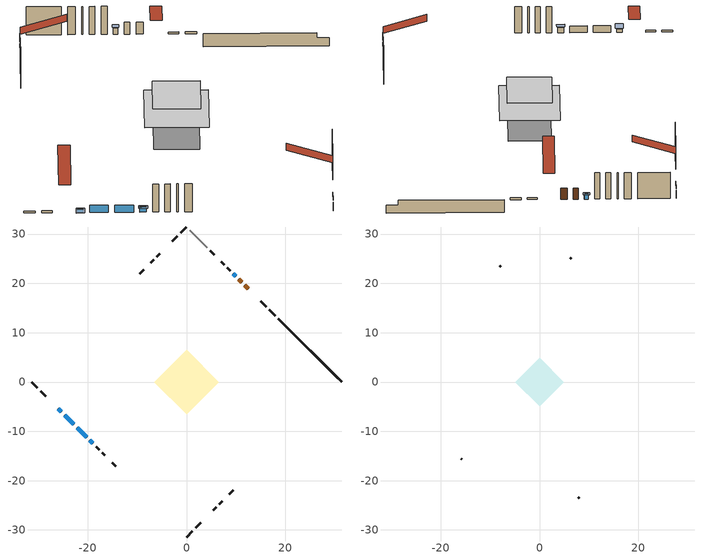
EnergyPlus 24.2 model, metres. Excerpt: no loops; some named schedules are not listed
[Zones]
conditioned space
 floor adiabatic (AdiabaticFloorConstruction): -6.57,0 0,6.57 6.57,0 0,-6.57 z3.89
 floor foundation (Slab1 construction): -4.62,0 0,4.62 4.62,0 0,-4.62 z-0.89
 wall outside (RimJoist1 construction): 0,-31.42 1.19,-30.24 / -31.42,0 -30.24,-1.19 / 0,31.42 -1.19,30.24 / 17.98,13.44 16.79,14.63 z1.45:1.75
 wall outside (RimJoist2 construction): 1.84,-29.58 2.9,-28.53 / -29.58,-1.84 -28.53,-2.9 / -1.84,29.58 -2.9,28.53 / 16.14,15.29 15.08,16.34 z1.45:1.75
 wall outside (AdiabaticWallConstruction 1): 12.52,18.9 11.84,19.58 / 11.19,20.24 10.61,20.82 z1.45:3.48
 wall outside (AdiabaticWallConstruction): -25.97,-5.46 -25.36,-6.07 z1.45:2.04; -24.7,-6.72 -22.81,-8.61 / -22.16,-9.27 -20.27,-11.15 z1.45:2.67; 9.95,21.47 9.52,21.91 z1.45:2.47; -19.62,-11.81 -18.97,-12.46 z1.45:2.37
 wall outside (Wall1 construction): 5.46,-25.97 6.03,-25.39 / -18.31,-13.11 -17.74,-13.69 / -5.46,25.97 -6.03,25.39 / 8.86,22.56 8.29,23.14 z1.45:6.33
 wall outside (Wall2 construction): 6.69,-24.73 7.24,-24.18 / -17.08,-14.35 -16.53,-14.9 / -6.69,24.73 -7.24,24.18 / 7.63,23.79 7.08,24.35 z1.45:6.33
 wall outside (Wall4 construction): 8.69,-22.73 9.46,-21.97 / -15.08,-16.35 -14.31,-17.11 / -8.69,22.73 -9.46,21.97 / 5.63,25.8 4.86,26.56 z1.45:6.33
 wall foundation (FoundationWall1 construction): 18.64,12.79,-0.89 18.64,12.79,1.45 30.15,1.28,1.45 30.15,1.28,0.53 31.42,0,0.53 31.42,0,-0.89
 wall adiabatic (Wall5 construction): 4.2,27.22 0.66,30.77 z1.45:6.33
 window (WindowConstruction 4): -25.97,-5.46 -25.36,-6.07 z1.45:2.04
 window (WindowConstruction): -24.7,-6.72 -22.81,-8.61 z1.45:2.67
 window (WindowConstruction 1): 9.95,21.47 9.52,21.91 z1.45:2.47
 window (WindowConstruction 2): -22.16,-9.27 -20.27,-11.15 z1.45:2.67
 window (WindowConstruction 3): -19.61,-11.81 -18.97,-12.46 z1.45:2.36
 door (Door): 12.52,18.9 11.84,19.58 z1.45:3.48
 door (Door 1): 11.19,20.24 10.61,20.82 z1.45:3.48
 ceiling adiabatic (AdiabaticFloorConstruction): 0,-6.57 6.57,0 0,6.57 -6.57,0 z3.89
attic - vented
 floor to conditioned space (Floor1 construction Reversed): -4.87,0 0,4.87 4.87,0 0,-4.87 z6.33
 wall outside (Wall3 construction): 7.9,-23.53 8.04,-23.39 / -15.87,-15.55 -15.73,-15.69 / -7.9,23.53 -8.04,23.39 / 6.42,25 6.28,25.14 z1.45:6.33
 roof outside (Roof1 construction): 4.8,-26.62,6.33 0.06,-21.88,8.56 -1.19,-23.13,8.56 3.55,-27.87,6.33; -26.62,-4.8,6.33 -21.88,-0.06,8.56 -23.13,1.19,8.56 -27.87,-3.55,6.33; -4.8,26.62,6.33 -0.06,21.88,8.56 1.19,23.13,8.56 -3.55,27.87,6.33; 13.18,18.25,6.33 8.44,13.5,8.56 9.69,12.26,8.56 14.43,17,6.33
shading: -25.23,-6.19 -26.09,-5.33 -26.96,-6.19 -26.09,-7.06 z2.22; 9.39,22.03 10.08,21.35 10.51,21.78 9.82,22.46 z2.64; -18.84,-12.58 -19.74,-11.68 -20.17,-12.11 -19.27,-13.02 z2.54
[Building]
Building 1: Terrain=Suburbs
[Site:Location]
Calgary Intl AP_AB: Latitude {deg}=51.11; Longitude {deg}=-114.02; Time Zone {hr}=-7; Elevation {m}=1084; Keep Site Location Information=Yes
[Site:GroundTemperature:Shallow]
0.326196, -1.55603, -1.70677, -0.813554, 2.7722, 6.34125, 9.43543, 11.3955, 11.562, 9.96783, 6.95256, 3.49299
[Site:WaterMainsTemperature]
Calculation Method=Schedule; Temperature Schedule=mains temperature schedule
[Material] Roughness=Rough; Thermal Absorptance=0.9
Name | Thickness {m} | Conductivity {W/m-K} | Density {kg/m3} | Specific Heat {J/kg-K} | Solar Absorptance | Visible Absorptance
asphalt or fiberglass shingles | 0.00635 | 0.162714 | 1121.4 | 1465.45 | 0.4 | 0.4
ceiling loosefill ins | 0.169333 | 0.0480833 | 16.02 | 1046.75 | 0.7 | 0.7
ceiling stud and cavity | 0.1397 | 0.58767 | 65.682 | 1177.47 | 0.7 | 0.7
concrete 4.0 in. | 0.1016 | 1.803125 | 2242.8 | 837.4 | 0.7 | 0.7
concrete 8.0 in. | 0.2032 | 1.803125 | 2242.8 | 837.4 | 0.7 | 0.7
door material | 0.04445 | 0.053851 | 512.64 | 1214.23 | 0.7 | 0.7
floor covering | 0.0127 | 0.0433444 | 54.468 | 1339.84 | 0.6 | 0.6
floor rigid ins; wall rigid ins 2 | 0.512978 | 0.029427 | 32.04 | 1214.23 | 0.7 | 0.7
floor stud and cavity | 0.1397 | 1.75129 | 37.0049 | 1207.88 | 0.7 | 0.7
furniture material conditioned space 1 | 0.1524 | 0.115458 | 640.8 | 1214.23 | 0.6 | 0.6
gypsum board | 0.0127 | 0.160291 | 801 | 837.4 | 0.6 | 0.6
osb sheathing 0.5 in. | 0.0127 | 0.115458 | 512.64 | 1214.23 | 0.7 | 0.7
osb sheathing 0.75 in. | 0.01905 | 0.115458 | 512.64 | 1214.23 | 0.7 | 0.7
osb sheathing 2.0 in. | 0.0508 | 0.115458 | 512.64 | 1214.23 | 0.7 | 0.7
rim joist rigid ins; wall rigid ins | 0.051816 | 0.029427 | 32.04 | 1214.23 | 0.7 | 0.7
rim joist stud and cavity | 0.0508 | 0.0475618 | 125.044 | 1163.47 | 0.6 | 0.6
rim joist stud and cavity 1 | 0.0508 | 0.0477191 | 125.044 | 1163.47 | 0.6 | 0.6
wall rigid ins 1 | 0.051816 | 0.029427 | 32.04 | 1214.23 | 0.4 | 0.4
wall stud and cavity | 0.1397 | 0.213854 | 139.0536 | 1170.24 | 0.7 | 0.7
wall stud and cavity 1 | 0.1397 | 0.216775 | 139.0536 | 1170.24 | 0.7 | 0.7
wall stud and cavity 2 | 0.0889 | 6.1454 | 50.32683 | 1063.81 | 0.6 | 0.6
wall stud and cavity 3 | 0.1397 | 0.343274 | 139.0536 | 1170.24 | 0.7 | 0.7
wall stud and cavity 4 | 0.1397 | 0.171158 | 139.0536 | 1170.24 | 0.7 | 0.7
wall stud and cavity 5 | 0.0889 | 0.380278 | 52.3479 | 1209.89 | 0.7 | 0.7
wall stud and cavity 6 | 0.0889 | 0.391764 | 83.0341 | 1211.67 | 0.7 | 0.7
wood siding | 0.0254 | 0.102417 | 544.68 | 1172.36 | 0.4 | 0.4
wood siding 1 | 0.00254 | 0.102417 | 544.68 | 1172.36 | 0.4 | 0.4
wood siding 2; wood siding 3; wood siding 4 | 0.0254 | 0.102417 | 544.68 | 1172.36 | 0.7 | 0.7
[WindowMaterial:SimpleGlazingSystem]
Name | U-Factor {W/m2-K} | Solar Heat Gain Coefficient
WindowMaterial | 2.93155 | 0.63
WindowMaterial 1 | 2.97414 | 0.61
WindowMaterial 2 | 2.88953 | 0.69
WindowMaterial 3 | 2.96619 | 0.55
WindowMaterial 4 | 2.98492 | 0.6
[Construction]
AdiabaticFloorConstruction: floor stud and cavity, floor rigid ins, osb sheathing 0.75 in., floor covering
AdiabaticWallConstruction: wood siding 3, wall rigid ins 2, wall stud and cavity 5, gypsum board
AdiabaticWallConstruction 1: wood siding 4, wall rigid ins 2, wall stud and cavity 5, gypsum board
Door; Door 1: door material
Floor1 construction Reversed: gypsum board, ceiling stud and cavity, ceiling loosefill ins
FoundationWall1 construction: concrete 8.0 in.
furniture construction conditioned space 1: furniture material conditioned space 1
PartitionWallConstruction: gypsum board, wall stud and cavity 6, gypsum board
RimJoist1 construction: wood siding 2, rim joist rigid ins, osb sheathing 2.0 in., rim joist stud and cavity
RimJoist2 construction: wood siding 2, rim joist rigid ins, osb sheathing 2.0 in., rim joist stud and cavity 1
Roof1 construction: asphalt or fiberglass shingles
Slab1 construction: concrete 4.0 in.
Wall1 construction: wood siding, wall rigid ins, osb sheathing 0.5 in., wall stud and cavity, gypsum board
Wall2 construction: wood siding, wall rigid ins, osb sheathing 0.5 in., wall stud and cavity 1, gypsum board
Wall3 construction: wood siding 1, wall stud and cavity 2
Wall4 construction: wood siding, wall rigid ins, osb sheathing 0.5 in., wall stud and cavity 3, gypsum board
Wall5 construction: wall rigid ins 1, osb sheathing 0.5 in., wall stud and cavity 4, gypsum board
WindowConstruction: WindowMaterial
WindowConstruction 1: WindowMaterial 1
WindowConstruction 2: WindowMaterial 2
WindowConstruction 3: WindowMaterial 3
WindowConstruction 4: WindowMaterial 4
[Zone] Multiplier=1; Part of Total Floor Area=Yes
Name | Volume {m3}
attic - vented | 17.1886
conditioned space | 383.2
[Space]
Name | Zone | Volume {m3}
attic - vented 1 | attic - vented | 17.1886
conditioned space 1 | conditioned space | 383.2
[ZoneInfiltration:EffectiveLeakageArea]
infil attic - vented 1: Zone or Space=attic - vented 1; Schedule=Always On Discrete; Effective Air Leakage Area {cm2}=1624.46; Stack Coefficient=0.000494527; Wind Coefficient=1.5025e-05
[ZoneMixing]
whole house fan mix: Zone or Space=attic - vented; Schedule=Always On Continuous; Design Flow Rate Calculation Method=Flow/Zone; Design Flow Rate {m3/s}=0; Source Zone or Space=conditioned space
[SurfaceProperty:ExposedFoundationPerimeter]
Slab1: Exposed Perimeter Calculation Method=TotalExposedPerimeter; Total Exposed Perimeter {m}=18.084
[InternalMass] Zone or ZoneList=conditioned space; Space or SpaceList=conditioned space 1
Name | Construction | Surface Area {m2}
furniture mass conditioned space 1 | furniture construction conditioned space 1 | 51.6559
partition wall mass | PartitionWallConstruction | 129.14
[Lights]
interior lighting: Zone or ZoneList or Space or SpaceList=conditioned space 1; Schedule=interior lighting schedule; Design Level Calculation Method=LightingLevel; Lighting Level {W}=343.2; Return Air Fraction=0; Fraction Radiant=0.6; Fraction Visible=0.2; Fraction Replaceable=1
[People]
occupants: Zone or ZoneList or Space or SpaceList=conditioned space 1; Number of People Schedule=occupants schedule; Number of People Calculation Method=People; Number of People=3; Fraction Radiant=0.314171; Sensible Heat Fraction=0.56303; Activity Level Schedule=occupants activity schedule; Carbon Dioxide Generation Rate {m3/s-W}=0; Enable ASHRAE 55 Comfort Warnings=No; Mean Radiant Temperature Calculation Type=EnclosureAveraged
[ElectricEquipment] Zone or ZoneList or Space or SpaceList=conditioned space 1; Design Level Calculation Method=EquipmentLevel
Name | Schedule | Design Level {W} | Fraction Latent | Fraction Radiant | Fraction Lost
clothes dryer | clothes dryer schedule | 140.772 | 0.015 | 0.081 | 0.85
clothes washer | clothes washer schedule | 32.1985 | 0.03 | 0.162 | 0.7
cooking range | cooking range schedule | 208.969 | 0.08 | 0.432 | 0.2
dishwasher | dishwasher schedule | 66.8632 | 0.3 | 0.18 | 0.4
fridge | fridge schedule | 72.9452 | 0 | 0.6 | 0
mech vent bath fan 0 | mech vent bath fan 0 schedule | 50.2 | 0 | 0 | 1
mech vent bath fan 1 | mech vent bath fan 1 schedule | 50.2 | 0 | 0 | 1
mech vent house fan | mech vent house fan schedule | 6.33333 | 0 | 0 | 1
mech vent house fan cfis | mech vent house fan cfis schedule | 0 | 0 | 0 | 0
mech vent range fan 0 | mech vent range fan 0 schedule | 57 | 0 | 0 | 1
misc plug loads | misc plug loads schedule | 494.7 | 0.045 | 0.513 | 0.1
whole house fan | Always On Discrete | 0 | 0 | 0 | 1
[OtherEquipment] Zone or ZoneList or Space or SpaceList=conditioned space 1; Design Level Calculation Method=EquipmentLevel
Name | Fuel Type | Schedule | Design Level {W} | Fraction Latent | Fraction Radiant | Fraction Lost
clothes dryer 1 | Electricity | clothes dryer schedule | 0 | 0.015 | 0.081 | 0.85
cooking range 1 | Electricity | cooking range schedule | 0 | 0.08 | 0.432 | 0.2
general water use latent | None | general water use schedule | 59.3978 | 1 | 0 | 0
general water use sensible | None | general water use schedule | -58.539 | 0 | 0.6 | 0
mech vent house fan latent load | None | Always On Discrete | 0 | 1 | 0 | 0
mech vent house fan sensible load | None | Always On Discrete | 0 | 0 | 0 | 0
water heater energy adjustment1 | NaturalGas | Always On Discrete | 0.01 | 0 | 0 | 1
[ZoneInfiltration:DesignFlowRate] Zone or ZoneList or Space or SpaceList=conditioned space 1; Schedule=Always On Discrete; Design Flow Rate Calculation Method=Flow/Zone; Design Flow Rate {m3/s}=0
infil flow; natural vent flow; whole house fan flow
[Foundation:Kiva]
Foundation Kiva 1: Initial Indoor Air Temperature {C}=18; Wall Height Above Grade {m}=1.45003; Wall Depth Below Slab {m}=0.2032
[Foundation:Kiva:Settings]
Soil Conductivity {W/m-K}=0.849921; Soil Density {kg/m3}=1842.3; Soil Specific Heat {J/kg-K}=418.7; Ground Solar Absorptivity=0.9; Ground Thermal Absorptivity=0.9; Ground Surface Roughness {m}=0.03; Far-Field Width {m}=40; Deep-Ground Boundary Condition=ZeroFlux; Deep-Ground Depth {m}=40; Minimum Cell Dimension {m}=0.2; Maximum Cell Growth Coefficient=3; Simulation Timestep=Timestep
[Exterior:Lights]
exterior lighting: Schedule=exterior lighting schedule; Design Level {W}=75.6
[Schedule:Constant]
Name | Hourly Value
Always On Continuous; mech vent house fan schedule; mech vent house fan cfis schedule; Always On Discrete | 1
occupants activity schedule | 117.228
fridge schedule | 0
[Schedule:Week:Daily]
interior lighting schedule Week Rule - Jan1-Jan27: interior lighting schedule day, interior lighting schedule day, interior lighting schedule day, interior lighting schedule day, interior lighting schedule day, interior lighting schedule day, interior lighting schedule day, interior lighting schedule default day, interior lighting schedule default day, interior lighting schedule default day, interior lighting schedule default day, interior lighting schedule default day
interior lighting schedule Week Rule - Jan28-Feb3: interior lighting schedule day, interior lighting schedule day, interior lighting schedule day, interior lighting schedule day, interior lighting schedule day 1, interior lighting schedule day 1, interior lighting schedule day 1, interior lighting schedule default day, interior lighting schedule default day, interior lighting schedule default day, interior lighting schedule default day, interior lighting schedule default day
interior lighting schedule Week Rule - Feb4-Feb24: interior lighting schedule day 1, interior lighting schedule day 1, interior lighting schedule day 1, interior lighting schedule day 1, interior lighting schedule day 1, interior lighting schedule day 1, interior lighting schedule day 1, interior lighting schedule default day, interior lighting schedule default day, interior lighting schedule default day, interior lighting schedule default day, interior lighting schedule default day
interior lighting schedule Week Rule - Feb25-Mar3: interior lighting schedule day 1, interior lighting schedule day 1, interior lighting schedule day 1, interior lighting schedule day 1, interior lighting schedule day 2, interior lighting schedule day 2, interior lighting schedule day 2, interior lighting schedule default day, interior lighting schedule default day, interior lighting schedule default day, interior lighting schedule default day, interior lighting schedule default day
interior lighting schedule Week Rule - Mar4-Mar31: interior lighting schedule day 2, interior lighting schedule day 2, interior lighting schedule day 2, interior lighting schedule day 2, interior lighting schedule day 2, interior lighting schedule day 2, interior lighting schedule day 2, interior lighting schedule default day, interior lighting schedule default day, interior lighting schedule default day, interior lighting schedule default day, interior lighting schedule default day
interior lighting schedule Week Rule - Apr1-Apr28: interior lighting schedule day 3, interior lighting schedule day 3, interior lighting schedule day 3, interior lighting schedule day 3, interior lighting schedule day 3, interior lighting schedule day 3, interior lighting schedule day 3, interior lighting schedule default day, interior lighting schedule default day, interior lighting schedule default day, interior lighting schedule default day, interior lighting schedule default day
interior lighting schedule Week Rule - Apr29-May5: interior lighting schedule day 3, interior lighting schedule day 3, interior lighting schedule day 4, interior lighting schedule day 4, interior lighting schedule day 4, interior lighting schedule day 4, interior lighting schedule day 4, interior lighting schedule default day, interior lighting schedule default day, interior lighting schedule default day, interior lighting schedule default day, interior lighting schedule default day
interior lighting schedule Week Rule - May6-May26: interior lighting schedule day 4, interior lighting schedule day 4, interior lighting schedule day 4, interior lighting schedule day 4, interior lighting schedule day 4, interior lighting schedule day 4, interior lighting schedule day 4, interior lighting schedule default day, interior lighting schedule default day, interior lighting schedule default day, interior lighting schedule default day, interior lighting schedule default day
interior lighting schedule Week Rule - May27-Jun2: interior lighting schedule day 4, interior lighting schedule day 4, interior lighting schedule day 4, interior lighting schedule day 4, interior lighting schedule day 4, interior lighting schedule day 5, interior lighting schedule day 5, interior lighting schedule default day, interior lighting schedule default day, interior lighting schedule default day, interior lighting schedule default day, interior lighting schedule default day
interior lighting schedule Week Rule - Jun3-Jun30: interior lighting schedule day 5, interior lighting schedule day 5, interior lighting schedule day 5, interior lighting schedule day 5, interior lighting schedule day 5, interior lighting schedule day 5, interior lighting schedule day 5, interior lighting schedule default day, interior lighting schedule default day, interior lighting schedule default day, interior lighting schedule default day, interior lighting schedule default day
interior lighting schedule Week Rule - Jul1-Jul28: interior lighting schedule day 6, interior lighting schedule day 6, interior lighting schedule day 6, interior lighting schedule day 6, interior lighting schedule day 6, interior lighting schedule day 6, interior lighting schedule day 6, interior lighting schedule default day, interior lighting schedule default day, interior lighting schedule default day, interior lighting schedule default day, interior lighting schedule default day
interior lighting schedule Week Rule - Jul29-Aug4: interior lighting schedule day 6, interior lighting schedule day 6, interior lighting schedule day 6, interior lighting schedule day 7, interior lighting schedule day 7, interior lighting schedule day 7, interior lighting schedule day 7, interior lighting schedule default day, interior lighting schedule default day, interior lighting schedule default day, interior lighting schedule default day, interior lighting schedule default day
interior lighting schedule Week Rule - Aug5-Aug25: interior lighting schedule day 7, interior lighting schedule day 7, interior lighting schedule day 7, interior lighting schedule day 7, interior lighting schedule day 7, interior lighting schedule day 7, interior lighting schedule day 7, interior lighting schedule default day, interior lighting schedule default day, interior lighting schedule default day, interior lighting schedule default day, interior lighting schedule default day
interior lighting schedule Week Rule - Aug26-Sep1: interior lighting schedule day 7, interior lighting schedule day 7, interior lighting schedule day 7, interior lighting schedule day 7, interior lighting schedule day 7, interior lighting schedule day 7, interior lighting schedule day 8, interior lighting schedule default day, interior lighting schedule default day, interior lighting schedule default day, interior lighting schedule default day, interior lighting schedule default day
interior lighting schedule Week Rule - Sep2-Sep29: interior lighting schedule day 8, interior lighting schedule day 8, interior lighting schedule day 8, interior lighting schedule day 8, interior lighting schedule day 8, interior lighting schedule day 8, interior lighting schedule day 8, interior lighting schedule default day, interior lighting schedule default day, interior lighting schedule default day, interior lighting schedule default day, interior lighting schedule default day
interior lighting schedule Week Rule - Sep30-Oct6: interior lighting schedule day 8, interior lighting schedule day 9, interior lighting schedule day 9, interior lighting schedule day 9, interior lighting schedule day 9, interior lighting schedule day 9, interior lighting schedule day 9, interior lighting schedule default day, interior lighting schedule default day, interior lighting schedule default day, interior lighting schedule default day, interior lighting schedule default day
interior lighting schedule Week Rule - Oct7-Oct27: interior lighting schedule day 9, interior lighting schedule day 9, interior lighting schedule day 9, interior lighting schedule day 9, interior lighting schedule day 9, interior lighting schedule day 9, interior lighting schedule day 9, interior lighting schedule default day, interior lighting schedule default day, interior lighting schedule default day, interior lighting schedule default day, interior lighting schedule default day
interior lighting schedule Week Rule - Oct28-Nov3: interior lighting schedule day 9, interior lighting schedule day 9, interior lighting schedule day 9, interior lighting schedule day 9, interior lighting schedule day 10, interior lighting schedule day 10, interior lighting schedule day 10, interior lighting schedule default day, interior lighting schedule default day, interior lighting schedule default day, interior lighting schedule default day, interior lighting schedule default day
interior lighting schedule Week Rule - Nov4-Nov24: interior lighting schedule day 10, interior lighting schedule day 10, interior lighting schedule day 10, interior lighting schedule day 10, interior lighting schedule day 10, interior lighting schedule day 10, interior lighting schedule day 10, interior lighting schedule default day, interior lighting schedule default day, interior lighting schedule default day, interior lighting schedule default day, interior lighting schedule default day
interior lighting schedule Week Rule - Nov25-Dec1: interior lighting schedule day 10, interior lighting schedule day 10, interior lighting schedule day 10, interior lighting schedule day 10, interior lighting schedule day 10, interior lighting schedule day 10, interior lighting schedule day 11, interior lighting schedule default day, interior lighting schedule default day, interior lighting schedule default day, interior lighting schedule default day, interior lighting schedule default day
interior lighting schedule Week Rule - Dec2-Dec31: interior lighting schedule day 11, interior lighting schedule day 11, interior lighting schedule day 11, interior lighting schedule day 11, interior lighting schedule day 11, interior lighting schedule day 11, interior lighting schedule day 11, interior lighting schedule default day, interior lighting schedule default day, interior lighting schedule default day, interior lighting schedule default day, interior lighting schedule default day
occupants schedule Week Rule - Jan1-Dec31: occupants schedule day, occupants schedule day, occupants schedule day, occupants schedule day, occupants schedule day, occupants schedule day, occupants schedule day, occupants schedule default day, occupants schedule default day, occupants schedule default day, occupants schedule default day, occupants schedule default day
clothes dryer schedule Week Rule - Jan1-Dec31: clothes dryer schedule day, clothes dryer schedule day, clothes dryer schedule day, clothes dryer schedule day, clothes dryer schedule day, clothes dryer schedule day, clothes dryer schedule day, clothes dryer schedule default day, clothes dryer schedule default day, clothes dryer schedule default day, clothes dryer schedule default day, clothes dryer schedule default day
clothes washer schedule Week Rule - Jan1-Dec31: clothes washer schedule day, clothes washer schedule day, clothes washer schedule day, clothes washer schedule day, clothes washer schedule day, clothes washer schedule day, clothes washer schedule day, clothes washer schedule default day, clothes washer schedule default day, clothes washer schedule default day, clothes washer schedule default day, clothes washer schedule default day
cooking range schedule Week Rule - Jan1-Dec31: cooking range schedule day, cooking range schedule day, cooking range schedule day, cooking range schedule day, cooking range schedule day, cooking range schedule day, cooking range schedule day, cooking range schedule default day, cooking range schedule default day, cooking range schedule default day, cooking range schedule default day, cooking range schedule default day
dishwasher schedule Week Rule - Jan1-Dec31: dishwasher schedule day, dishwasher schedule day, dishwasher schedule day, dishwasher schedule day, dishwasher schedule day, dishwasher schedule day, dishwasher schedule day, dishwasher schedule default day, dishwasher schedule default day, dishwasher schedule default day, dishwasher schedule default day, dishwasher schedule default day
mech vent bath fan 0 schedule Week Rule - Jan1-Dec31: mech vent bath fan 0 schedule day, mech vent bath fan 0 schedule day, mech vent bath fan 0 schedule day, mech vent bath fan 0 schedule day, mech vent bath fan 0 schedule day, mech vent bath fan 0 schedule day, mech vent bath fan 0 schedule day, mech vent bath fan 0 schedule default day, mech vent bath fan 0 schedule default day, mech vent bath fan 0 schedule default day, mech vent bath fan 0 schedule default day, mech vent bath fan 0 schedule default day
mech vent bath fan 1 schedule Week Rule - Jan1-Dec31: mech vent bath fan 1 schedule day, mech vent bath fan 1 schedule day, mech vent bath fan 1 schedule day, mech vent bath fan 1 schedule day, mech vent bath fan 1 schedule day, mech vent bath fan 1 schedule day, mech vent bath fan 1 schedule day, mech vent bath fan 1 schedule default day, mech vent bath fan 1 schedule default day, mech vent bath fan 1 schedule default day, mech vent bath fan 1 schedule default day, mech vent bath fan 1 schedule default day
mech vent range fan 0 schedule Week Rule - Jan1-Dec31: mech vent range fan 0 schedule day, mech vent range fan 0 schedule day, mech vent range fan 0 schedule day, mech vent range fan 0 schedule day, mech vent range fan 0 schedule day, mech vent range fan 0 schedule day, mech vent range fan 0 schedule day, mech vent range fan 0 schedule default day, mech vent range fan 0 schedule default day, mech vent range fan 0 schedule default day, mech vent range fan 0 schedule default day, mech vent range fan 0 schedule default day
misc plug loads schedule Week Rule - Jan1-Dec31: misc plug loads schedule day, misc plug loads schedule day, misc plug loads schedule day, misc plug loads schedule day, misc plug loads schedule day, misc plug loads schedule day, misc plug loads schedule day, misc plug loads schedule default day, misc plug loads schedule default day, misc plug loads schedule default day, misc plug loads schedule default day, misc plug loads schedule default day
general water use schedule Week Rule - Jan1-Dec31: general water use schedule day, general water use schedule day, general water use schedule day, general water use schedule day, general water use schedule day, general water use schedule day, general water use schedule day, general water use schedule default day, general water use schedule default day, general water use schedule default day, general water use schedule default day, general water use schedule default day
exterior lighting schedule Week Rule - Jan1-Jan27: exterior lighting schedule day, exterior lighting schedule day, exterior lighting schedule day, exterior lighting schedule day, exterior lighting schedule day, exterior lighting schedule day, exterior lighting schedule day, exterior lighting schedule default day, exterior lighting schedule default day, exterior lighting schedule default day, exterior lighting schedule default day, exterior lighting schedule default day
exterior lighting schedule Week Rule - Jan28-Feb3: exterior lighting schedule day, exterior lighting schedule day, exterior lighting schedule day, exterior lighting schedule day, exterior lighting schedule day 1, exterior lighting schedule day 1, exterior lighting schedule day 1, exterior lighting schedule default day, exterior lighting schedule default day, exterior lighting schedule default day, exterior lighting schedule default day, exterior lighting schedule default day
exterior lighting schedule Week Rule - Feb4-Feb24: exterior lighting schedule day 1, exterior lighting schedule day 1, exterior lighting schedule day 1, exterior lighting schedule day 1, exterior lighting schedule day 1, exterior lighting schedule day 1, exterior lighting schedule day 1, exterior lighting schedule default day, exterior lighting schedule default day, exterior lighting schedule default day, exterior lighting schedule default day, exterior lighting schedule default day
exterior lighting schedule Week Rule - Feb25-Mar3: exterior lighting schedule day 1, exterior lighting schedule day 1, exterior lighting schedule day 1, exterior lighting schedule day 1, exterior lighting schedule day 2, exterior lighting schedule day 2, exterior lighting schedule day 2, exterior lighting schedule default day, exterior lighting schedule default day, exterior lighting schedule default day, exterior lighting schedule default day, exterior lighting schedule default day
exterior lighting schedule Week Rule - Mar4-Mar31: exterior lighting schedule day 2, exterior lighting schedule day 2, exterior lighting schedule day 2, exterior lighting schedule day 2, exterior lighting schedule day 2, exterior lighting schedule day 2, exterior lighting schedule day 2, exterior lighting schedule default day, exterior lighting schedule default day, exterior lighting schedule default day, exterior lighting schedule default day, exterior lighting schedule default day
exterior lighting schedule Week Rule - Apr1-Apr28: exterior lighting schedule day 3, exterior lighting schedule day 3, exterior lighting schedule day 3, exterior lighting schedule day 3, exterior lighting schedule day 3, exterior lighting schedule day 3, exterior lighting schedule day 3, exterior lighting schedule default day, exterior lighting schedule default day, exterior lighting schedule default day, exterior lighting schedule default day, exterior lighting schedule default day
exterior lighting schedule Week Rule - Apr29-May5: exterior lighting schedule day 3, exterior lighting schedule day 3, exterior lighting schedule day 4, exterior lighting schedule day 4, exterior lighting schedule day 4, exterior lighting schedule day 4, exterior lighting schedule day 4, exterior lighting schedule default day, exterior lighting schedule default day, exterior lighting schedule default day, exterior lighting schedule default day, exterior lighting schedule default day
exterior lighting schedule Week Rule - May6-May26: exterior lighting schedule day 4, exterior lighting schedule day 4, exterior lighting schedule day 4, exterior lighting schedule day 4, exterior lighting schedule day 4, exterior lighting schedule day 4, exterior lighting schedule day 4, exterior lighting schedule default day, exterior lighting schedule default day, exterior lighting schedule default day, exterior lighting schedule default day, exterior lighting schedule default day
exterior lighting schedule Week Rule - May27-Jun2: exterior lighting schedule day 4, exterior lighting schedule day 4, exterior lighting schedule day 4, exterior lighting schedule day 4, exterior lighting schedule day 4, exterior lighting schedule day 5, exterior lighting schedule day 5, exterior lighting schedule default day, exterior lighting schedule default day, exterior lighting schedule default day, exterior lighting schedule default day, exterior lighting schedule default day
exterior lighting schedule Week Rule - Jun3-Jun30: exterior lighting schedule day 5, exterior lighting schedule day 5, exterior lighting schedule day 5, exterior lighting schedule day 5, exterior lighting schedule day 5, exterior lighting schedule day 5, exterior lighting schedule day 5, exterior lighting schedule default day, exterior lighting schedule default day, exterior lighting schedule default day, exterior lighting schedule default day, exterior lighting schedule default day
exterior lighting schedule Week Rule - Jul1-Jul28: exterior lighting schedule day 6, exterior lighting schedule day 6, exterior lighting schedule day 6, exterior lighting schedule day 6, exterior lighting schedule day 6, exterior lighting schedule day 6, exterior lighting schedule day 6, exterior lighting schedule default day, exterior lighting schedule default day, exterior lighting schedule default day, exterior lighting schedule default day, exterior lighting schedule default day
exterior lighting schedule Week Rule - Jul29-Aug4: exterior lighting schedule day 6, exterior lighting schedule day 6, exterior lighting schedule day 6, exterior lighting schedule day 7, exterior lighting schedule day 7, exterior lighting schedule day 7, exterior lighting schedule day 7, exterior lighting schedule default day, exterior lighting schedule default day, exterior lighting schedule default day, exterior lighting schedule default day, exterior lighting schedule default day
exterior lighting schedule Week Rule - Aug5-Aug25: exterior lighting schedule day 7, exterior lighting schedule day 7, exterior lighting schedule day 7, exterior lighting schedule day 7, exterior lighting schedule day 7, exterior lighting schedule day 7, exterior lighting schedule day 7, exterior lighting schedule default day, exterior lighting schedule default day, exterior lighting schedule default day, exterior lighting schedule default day, exterior lighting schedule default day
exterior lighting schedule Week Rule - Aug26-Sep1: exterior lighting schedule day 7, exterior lighting schedule day 7, exterior lighting schedule day 7, exterior lighting schedule day 7, exterior lighting schedule day 7, exterior lighting schedule day 7, exterior lighting schedule day 8, exterior lighting schedule default day, exterior lighting schedule default day, exterior lighting schedule default day, exterior lighting schedule default day, exterior lighting schedule default day
exterior lighting schedule Week Rule - Sep2-Sep29: exterior lighting schedule day 8, exterior lighting schedule day 8, exterior lighting schedule day 8, exterior lighting schedule day 8, exterior lighting schedule day 8, exterior lighting schedule day 8, exterior lighting schedule day 8, exterior lighting schedule default day, exterior lighting schedule default day, exterior lighting schedule default day, exterior lighting schedule default day, exterior lighting schedule default day
exterior lighting schedule Week Rule - Sep30-Oct6: exterior lighting schedule day 8, exterior lighting schedule day 9, exterior lighting schedule day 9, exterior lighting schedule day 9, exterior lighting schedule day 9, exterior lighting schedule day 9, exterior lighting schedule day 9, exterior lighting schedule default day, exterior lighting schedule default day, exterior lighting schedule default day, exterior lighting schedule default day, exterior lighting schedule default day
exterior lighting schedule Week Rule - Oct7-Oct27: exterior lighting schedule day 9, exterior lighting schedule day 9, exterior lighting schedule day 9, exterior lighting schedule day 9, exterior lighting schedule day 9, exterior lighting schedule day 9, exterior lighting schedule day 9, exterior lighting schedule default day, exterior lighting schedule default day, exterior lighting schedule default day, exterior lighting schedule default day, exterior lighting schedule default day
exterior lighting schedule Week Rule - Oct28-Nov3: exterior lighting schedule day 9, exterior lighting schedule day 9, exterior lighting schedule day 9, exterior lighting schedule day 9, exterior lighting schedule day 10, exterior lighting schedule day 10, exterior lighting schedule day 10, exterior lighting schedule default day, exterior lighting schedule default day, exterior lighting schedule default day, exterior lighting schedule default day, exterior lighting schedule default day
exterior lighting schedule Week Rule - Nov4-Nov24: exterior lighting schedule day 10, exterior lighting schedule day 10, exterior lighting schedule day 10, exterior lighting schedule day 10, exterior lighting schedule day 10, exterior lighting schedule day 10, exterior lighting schedule day 10, exterior lighting schedule default day, exterior lighting schedule default day, exterior lighting schedule default day, exterior lighting schedule default day, exterior lighting schedule default day
exterior lighting schedule Week Rule - Nov25-Dec1: exterior lighting schedule day 10, exterior lighting schedule day 10, exterior lighting schedule day 10, exterior lighting schedule day 10, exterior lighting schedule day 10, exterior lighting schedule day 10, exterior lighting schedule day 11, exterior lighting schedule default day, exterior lighting schedule default day, exterior lighting schedule default day, exterior lighting schedule default day, exterior lighting schedule default day
[Schedule:Year]
interior lighting schedule: interior lighting schedule Week Rule - Jan1-Jan27, 1, 1, 1, 27, interior lighting schedule Week Rule - Jan28-Feb3, 1, 28, 2, 3, interior lighting schedule Week Rule - Feb4-Feb24, 2, 4, 2, 24, interior lighting schedule Week Rule - Feb25-Mar3, 2, 25, 3, 3, interior lighting schedule Week Rule - Mar4-Mar31, 3, 4, 3, 31, interior lighting schedule Week Rule - Apr1-Apr28, 4, 1, 4, 28, interior lighting schedule Week Rule - Apr29-May5, 4, 29, 5, 5, interior lighting schedule Week Rule - May6-May26, 5, 6, 5, 26, interior lighting schedule Week Rule - May27-Jun2, 5, 27, 6, 2, interior lighting schedule Week Rule - Jun3-Jun30, 6, 3, 6, 30, interior lighting schedule Week Rule - Jul1-Jul28, 7, 1, 7, 28, interior lighting schedule Week Rule - Jul29-Aug4, 7, 29, 8, 4, interior lighting schedule Week Rule - Aug5-Aug25, 8, 5, 8, 25, interior lighting schedule Week Rule - Aug26-Sep1, 8, 26, 9, 1, interior lighting schedule Week Rule - Sep2-Sep29, 9, 2, 9, 29, interior lighting schedule Week Rule - Sep30-Oct6, 9, 30, 10, 6, interior lighting schedule Week Rule - Oct7-Oct27, 10, 7, 10, 27, interior lighting schedule Week Rule - Oct28-Nov3, 10, 28, 11, 3, interior lighting schedule Week Rule - Nov4-Nov24, 11, 4, 11, 24, interior lighting schedule Week Rule - Nov25-Dec1, 11, 25, 12, 1, interior lighting schedule Week Rule - Dec2-Dec31, 12, 2, 12, 31
occupants schedule: occupants schedule Week Rule - Jan1-Dec31, 1, 1, 12, 31
clothes dryer schedule: clothes dryer schedule Week Rule - Jan1-Dec31, 1, 1, 12, 31
clothes washer schedule: clothes washer schedule Week Rule - Jan1-Dec31, 1, 1, 12, 31
cooking range schedule: cooking range schedule Week Rule - Jan1-Dec31, 1, 1, 12, 31
dishwasher schedule: dishwasher schedule Week Rule - Jan1-Dec31, 1, 1, 12, 31
mech vent bath fan 0 schedule: mech vent bath fan 0 schedule Week Rule - Jan1-Dec31, 1, 1, 12, 31
mech vent bath fan 1 schedule: mech vent bath fan 1 schedule Week Rule - Jan1-Dec31, 1, 1, 12, 31
mech vent range fan 0 schedule: mech vent range fan 0 schedule Week Rule - Jan1-Dec31, 1, 1, 12, 31
misc plug loads schedule: misc plug loads schedule Week Rule - Jan1-Dec31, 1, 1, 12, 31
general water use schedule: general water use schedule Week Rule - Jan1-Dec31, 1, 1, 12, 31
exterior lighting schedule: exterior lighting schedule Week Rule - Jan1-Jan27, 1, 1, 1, 27, exterior lighting schedule Week Rule - Jan28-Feb3, 1, 28, 2, 3, exterior lighting schedule Week Rule - Feb4-Feb24, 2, 4, 2, 24, exterior lighting schedule Week Rule - Feb25-Mar3, 2, 25, 3, 3, exterior lighting schedule Week Rule - Mar4-Mar31, 3, 4, 3, 31, exterior lighting schedule Week Rule - Apr1-Apr28, 4, 1, 4, 28, exterior lighting schedule Week Rule - Apr29-May5, 4, 29, 5, 5, exterior lighting schedule Week Rule - May6-May26, 5, 6, 5, 26, exterior lighting schedule Week Rule - May27-Jun2, 5, 27, 6, 2, exterior lighting schedule Week Rule - Jun3-Jun30, 6, 3, 6, 30, exterior lighting schedule Week Rule - Jul1-Jul28, 7, 1, 7, 28, exterior lighting schedule Week Rule - Jul29-Aug4, 7, 29, 8, 4, exterior lighting schedule Week Rule - Aug5-Aug25, 8, 5, 8, 25, exterior lighting schedule Week Rule - Aug26-Sep1, 8, 26, 9, 1, exterior lighting schedule Week Rule - Sep2-Sep29, 9, 2, 9, 29, exterior lighting schedule Week Rule - Sep30-Oct6, 9, 30, 10, 6, exterior lighting schedule Week Rule - Oct7-Oct27, 10, 7, 10, 27, exterior lighting schedule Week Rule - Oct28-Nov3, 10, 28, 11, 3, exterior lighting schedule Week Rule - Nov4-Nov24, 11, 4, 11, 24, exterior lighting schedule Week Rule - Nov25-Dec1, 11, 25, 12, 1, exterior lighting schedule Week Rule - Dec2-Dec31, 12, 2, 12, 31
[Schedule:Compact]
mains temperature schedule: Through: 01/01, For: AllDays, Until: 24:00, 5.30611, Through: 01/02, For: AllDays, Until: 24:00, 5.24556, Through: 01/03, For: AllDays, Until: 24:00, 5.18611, Through: 01/04, For: AllDays, Until: 24:00, 5.12778, Through: 01/05, For: AllDays, Until: 24:00, 5.07, Through: 01/06, For: AllDays, Until: 24:00, 5.01278, Through: 01/07, For: AllDays, Until: 24:00, 4.95722, Through: 01/08, For: AllDays, Until: 24:00, 4.90222, Through: 01/09, For: AllDays, Until: 24:00, 4.84778, Through: 01/10, For: AllDays, Until: 24:00, 4.795, Through: 01/11, For: AllDays, Until: 24:00, 4.74278, Through: 01/12, For: AllDays, Until: 24:00, 4.69167, Through: 01/13, For: AllDays, Until: 24:00, 4.64111, Through: 01/14, For: AllDays, Until: 24:00, 4.59222, Through: 01/15, For: AllDays, Until: 24:00, 4.54389, Through: 01/16, For: AllDays, Until: 24:00, 4.49722, Through: 01/17, For: AllDays, Until: 24:00, 4.45111, Through: 01/18, For: AllDays, Until: 24:00, 4.40611, Through: 01/19, For: AllDays, Until: 24:00, 4.36222, Through: 01/20, For: AllDays, Until: 24:00, 4.32, Through: 01/21, For: AllDays, Until: 24:00, 4.27833, Through: 01/22, For: AllDays, Until: 24:00, 4.23778, Through: 01/23, For: AllDays, Until: 24:00, 4.19833, Through: 01/24, For: AllDays, Until: 24:00, 4.16056, Through: 01/25, For: AllDays, Until: 24:00, 4.12333, Through: 01/26, For: AllDays, Until: 24:00, 4.08778, Through: 01/27, For: AllDays, Until: 24:00, 4.05278, Through: 01/28, For: AllDays, Until: 24:00, 4.01944, Through: 01/29, For: AllDays, Until: 24:00, 3.98722, Through: 01/30, For: AllDays, Until: 24:00, 3.95611, Through: 01/31, For: AllDays, Until: 24:00, 3.92667, Through: 02/01, For: AllDays, Until: 24:00, 3.89778, Through: 02/02, For: AllDays, Until: 24:00, 3.87056, Through: 02/03, For: AllDays, Until: 24:00, 3.84444, Through: 02/04, For: AllDays, Until: 24:00, 3.82, Through: 02/05, For: AllDays, Until: 24:00, 3.79611, Through: 02/06, For: AllDays, Until: 24:00, 3.77389, Through: 02/07, For: AllDays, Until: 24:00, 3.75333, Through: 02/08, For: AllDays, Until: 24:00, 3.73333, Through: 02/09, For: AllDays, Until: 24:00, 3.715, Through: 02/10, For: AllDays, Until: 24:00, 3.69778, Through: 02/11, For: AllDays, Until: 24:00, 3.68222, Through: 02/12, For: AllDays, Until: 24:00, 3.66778, Through: 02/13, For: AllDays, Until: 24:00, 3.65444, Through: 02/14, For: AllDays, Until: 24:00, 3.64278, Through: 02/15, For: AllDays, Until: 24:00, 3.63222, Through: 02/16, For: AllDays, Until: 24:00, 3.62278, Through: 02/17, For: AllDays, Until: 24:00, 3.615, Through: 02/18, For: AllDays, Until: 24:00, 3.60833, Through: 02/19, For: AllDays, Until: 24:00, 3.60333, Through: 02/20, For: AllDays, Until: 24:00, 3.59944, Through: 02/21, For: AllDays, Until: 24:00, 3.59667, Through: 02/22, For: AllDays, Until: 24:00, 3.59556, Through: 02/23, For: AllDays, Until: 24:00, 3.59556, Through: 02/24, For: AllDays, Until: 24:00, 3.59722, Through: 02/25, For: AllDays, Until: 24:00, 3.6, Through: 02/26, For: AllDays, Until: 24:00, 3.60389, Through: 02/27, For: AllDays, Until: 24:00, 3.60944, Through: 02/28, For: AllDays, Until: 24:00, 3.61611, Through: 03/01, For: AllDays, Until: 24:00, 3.62444, Through: 03/02, For: AllDays, Until: 24:00, 3.63333, Through: 03/03, For: AllDays, Until: 24:00, 3.64444, Through: 03/04, For: AllDays, Until: 24:00, 3.65611, Through: 03/05, For: AllDays, Until: 24:00, 3.67, Through: 03/06, For: AllDays, Until: 24:00, 3.68444, Through: 03/07, For: AllDays, Until: 24:00, 3.70056, Through: 03/08, For: AllDays, Until: 24:00, 3.71778, Through: 03/09, For: AllDays, Until: 24:00, 3.73611, Through: 03/10, For: AllDays, Until: 24:00, 3.75611, Through: 03/11, For: AllDays, Until: 24:00, 3.77722, Through: 03/12, For: AllDays, Until: 24:00, 3.79944, Through: 03/13, For: AllDays, Until: 24:00, 3.82333, Through: 03/14, For: AllDays, Until: 24:00, 3.84833, Through: 03/15, For: AllDays, Until: 24:00, 3.87444, Through: 03/16, For: AllDays, Until: 24:00, 3.90222, Through: 03/17, For: AllDays, Until: 24:00, 3.93056, Through: 03/18, For: AllDays, Until: 24:00, 3.96056, Through: 03/19, For: AllDays, Until: 24:00, 3.99167, Through: 03/20, For: AllDays, Until: 24:00, 4.02444, Through: 03/21, For: AllDays, Until: 24:00, 4.05778, Through: 03/22, For: AllDays, Until: 24:00, 4.09278, Through: 03/23, For: AllDays, Until: 24:00, 4.12833, Through: 03/24, For: AllDays, Until: 24:00, 4.16556, Through: 03/25, For: AllDays, Until: 24:00, 4.20389, Through: 03/26, For: AllDays, Until: 24:00, 4.24333, Through: 03/27, For: AllDays, Until: 24:00, 4.28389, Through: 03/28, For: AllDays, Until: 24:00, 4.32611, Through: 03/29, For: AllDays, Until: 24:00, 4.36889, Through: 03/30, For: AllDays, Until: 24:00, 4.41278, Through: 03/31, For: AllDays, Until: 24:00, 4.45778, Through: 04/01, For: AllDays, Until: 24:00, 4.50389, Through: 04/02, For: AllDays, Until: 24:00, 4.55111, Through: 04/03, For: AllDays, Until: 24:00, 4.59944, Through: 04/04, For: AllDays, Until: 24:00, 4.64833, Through: 04/05, For: AllDays, Until: 24:00, 4.69889, Through: 04/06, For: AllDays, Until: 24:00, 4.75, Through: 04/07, For: AllDays, Until: 24:00, 4.80222, Through: 04/08, For: AllDays, Until: 24:00, 4.85556, Through: 04/09, For: AllDays, Until: 24:00, 4.91, Through: 04/10, For: AllDays, Until: 24:00, 4.965, Through: 04/11, For: AllDays, Until: 24:00, 5.02111, Through: 04/12, For: AllDays, Until: 24:00, 5.07833, Through: 04/13, For: AllDays, Until: 24:00, 5.13611, Through: 04/14, For: AllDays, Until: 24:00, 5.195, Through: 04/15, For: AllDays, Until: 24:00, 5.25444, Through: 04/16, For: AllDays, Until: 24:00, 5.315, Through: 04/17, For: AllDays, Until: 24:00, 5.37611, Through: 04/18, For: AllDays, Until: 24:00, 5.43833, Through: 04/19, For: AllDays, Until: 24:00, 5.50111, Through: 04/20, For: AllDays, Until: 24:00, 5.565, Through: 04/21, For: AllDays, Until: 24:00, 5.62944, Through: 04/22, For: AllDays, Until: 24:00, 5.69444, Through: 04/23, For: AllDays, Until: 24:00, 5.76, Through: 04/24, For: AllDays, Until: 24:00, 5.82667, Through: 04/25, For: AllDays, Until: 24:00, 5.89389, Through: 04/26, For: AllDays, Until: 24:00, 5.96167, Through: 04/27, For: AllDays, Until: 24:00, 6.03056, Through: 04/28, For: AllDays, Until: 24:00, 6.09944, Through: 04/29, For: AllDays, Until: 24:00, 6.16944, Through: 04/30, For: AllDays, Until: 24:00, 6.23944, Through: 05/01, For: AllDays, Until: 24:00, 6.31056, Through: 05/02, For: AllDays, Until: 24:00, 6.38167, Through: 05/03, For: AllDays, Until: 24:00, 6.45333, Through: 05/04, For: AllDays, Until: 24:00, 6.52611, Through: 05/05, For: AllDays, Until: 24:00, 6.59889, Through: 05/06, For: AllDays, Until: 24:00, 6.67167, Through: 05/07, For: AllDays, Until: 24:00, 6.74556, Through: 05/08, For: AllDays, Until: 24:00, 6.81944, Through: 05/09, For: AllDays, Until: 24:00, 6.89389, Through: 05/10, For: AllDays, Until: 24:00, 6.96889, Through: 05/11, For: AllDays, Until: 24:00, 7.04389, Through: 05/12, For: AllDays, Until: 24:00, 7.11944, Through: 05/13, For: AllDays, Until: 24:00, 7.195, Through: 05/14, For: AllDays, Until: 24:00, 7.27111, Through: 05/15, For: AllDays, Until: 24:00, 7.34722, Through: 05/16, For: AllDays, Until: 24:00, 7.42389, Through: 05/17, For: AllDays, Until: 24:00, 7.50056, Through: 05/18, For: AllDays, Until: 24:00, 7.57722, Through: 05/19, For: AllDays, Until: 24:00, 7.65444, Through: 05/20, For: AllDays, Until: 24:00, 7.73167, Through: 05/21, For: AllDays, Until: 24:00, 7.80889, Through: 05/22, For: AllDays, Until: 24:00, 7.88611, Through: 05/23, For: AllDays, Until: 24:00, 7.96333, Through: 05/24, For: AllDays, Until: 24:00, 8.04111, Through: 05/25, For: AllDays, Until: 24:00, 8.11833, Through: 05/26, For: AllDays, Until: 24:00, 8.19611, Through: 05/27, For: AllDays, Until: 24:00, 8.27333, Through: 05/28, For: AllDays, Until: 24:00, 8.35056, Through: 05/29, For: AllDays, Until: 24:00, 8.42778, Through: 05/30, For: AllDays, Until: 24:00, 8.505, Through: 05/31, For: AllDays, Until: 24:00, 8.58222, Through: 06/01, For: AllDays, Until: 24:00, 8.65889, Through: 06/02, For: AllDays, Until: 24:00, 8.73556, Through: 06/03, For: AllDays, Until: 24:00, 8.81222, Through: 06/04, For: AllDays, Until: 24:00, 8.88889, Through: 06/05, For: AllDays, Until: 24:00, 8.965, Through: 06/06, For: AllDays, Until: 24:00, 9.04056, Through: 06/07, For: AllDays, Until: 24:00, 9.11611, Through: 06/08, For: AllDays, Until: 24:00, 9.19167, Through: 06/09, For: AllDays, Until: 24:00, 9.26667, Through: 06/10, For: AllDays, Until: 24:00, 9.34111, Through: 06/11, For: AllDays, Until: 24:00, 9.41556, Through: 06/12, For: AllDays, Until: 24:00, 9.48889, Through: 06/13, For: AllDays, Until: 24:00, 9.56278, Through: 06/14, For: AllDays, Until: 24:00, 9.63556, Through: 06/15, For: AllDays, Until: 24:00, 9.70833, Through: 06/16, For: AllDays, Until: 24:00, 9.78, Through: 06/17, For: AllDays, Until: 24:00, 9.85167, Through: 06/18, For: AllDays, Until: 24:00, 9.92278, Through: 06/19, For: AllDays, Until: 24:00, 9.99333, Through: 06/20, For: AllDays, Until: 24:00, 10.0633, Through: 06/21, For: AllDays, Until: 24:00, 10.1328, Through: 06/22, For: AllDays, Until: 24:00, 10.2011, Through: 06/23, For: AllDays, Until: 24:00, 10.2694, Through: 06/24, For: AllDays, Until: 24:00, 10.3367, Through: 06/25, For: AllDays, Until: 24:00, 10.4039, Through: 06/26, For: AllDays, Until: 24:00, 10.47, Through: 06/27, For: AllDays, Until: 24:00, 10.5356, Through: 06/28, For: AllDays, Until: 24:00, 10.6, Through: 06/29, For: AllDays, Until: 24:00, 10.6639, Through: 06/30, For: AllDays, Until: 24:00, 10.7272, Through: 07/01, For: AllDays, Until: 24:00, 10.7894, Through: 07/02, For: AllDays, Until: 24:00, 10.8511, Through: 07/03, For: AllDays, Until: 24:00, 10.9122, Through: 07/04, For: AllDays, Until: 24:00, 10.9722, Through: 07/05, For: AllDays, Until: 24:00, 11.0311, Through: 07/06, For: AllDays, Until: 24:00, 11.0894, Through: 07/07, For: AllDays, Until: 24:00, 11.1467, Through: 07/08, For: AllDays, Until: 24:00, 11.2033, Through: 07/09, For: AllDays, Until: 24:00, 11.2589, Through: 07/10, For: AllDays, Until: 24:00, 11.3133, Through: 07/11, For: AllDays, Until: 24:00, 11.3672, Through: 07/12, For: AllDays, Until: 24:00, 11.42, Through: 07/13, For: AllDays, Until: 24:00, 11.4717, Through: 07/14, For: AllDays, Until: 24:00, 11.5222, Through: 07/15, For: AllDays, Until: 24:00, 11.5717, Through: 07/16, For: AllDays, Until: 24:00, 11.6206, Through: 07/17, For: AllDays, Until: 24:00, 11.6683, Through: 07/18, For: AllDays, Until: 24:00, 11.715, Through: 07/19, For: AllDays, Until: 24:00, 11.76, Through: 07/20, For: AllDays, Until: 24:00, 11.8044, Through: 07/21, For: AllDays, Until: 24:00, 11.8478, Through: 07/22, For: AllDays, Until: 24:00, 11.89, Through: 07/23, For: AllDays, Until: 24:00, 11.9311, Through: 07/24, For: AllDays, Until: 24:00, 11.9711, Through: 07/25, For: AllDays, Until: 24:00, 12.01, Through: 07/26, For: AllDays, Until: 24:00, 12.0478, Through: 07/27, For: AllDays, Until: 24:00, 12.0839, Through: 07/28, For: AllDays, Until: 24:00, 12.1194, Through: 07/29, For: AllDays, Until: 24:00, 12.1533, Through: 07/30, For: AllDays, Until: 24:00, 12.1861, Through: 07/31, For: AllDays, Until: 24:00, 12.2178, Through: 08/01, For: AllDays, Until: 24:00, 12.2483, Through: 08/02, For: AllDays, Until: 24:00, 12.2778, Through: 08/03, For: AllDays, Until: 24:00, 12.3056, Through: 08/04, For: AllDays, Until: 24:00, 12.3322, Through: 08/05, For: AllDays, Until: 24:00, 12.3578, Through: 08/06, For: AllDays, Until: 24:00, 12.3822, Through: 08/07, For: AllDays, Until: 24:00, 12.405, Through: 08/08, For: AllDays, Until: 24:00, 12.4267, Through: 08/09, For: AllDays, Until: 24:00, 12.4472, Through: 08/10, For: AllDays, Until: 24:00, 12.4661, Through: 08/11, For: AllDays, Until: 24:00, 12.4839, Through: 08/12, For: AllDays, Until: 24:00, 12.5006, Through: 08/13, For: AllDays, Until: 24:00, 12.5156, Through: 08/14, For: AllDays, Until: 24:00, 12.5294, Through: 08/15, For: AllDays, Until: 24:00, 12.5422, Through: 08/16, For: AllDays, Until: 24:00, 12.5533, Through: 08/17, For: AllDays, Until: 24:00, 12.5633, Through: 08/18, For: AllDays, Until: 24:00, 12.5722, Through: 08/19, For: AllDays, Until: 24:00, 12.5794, Through: 08/20, For: AllDays, Until: 24:00, 12.585, Through: 08/21, For: AllDays, Until: 24:00, 12.59, Through: 08/22, For: AllDays, Until: 24:00, 12.5933, Through: 08/23, For: AllDays, Until: 24:00, 12.595, Through: 08/24, For: AllDays, Until: 24:00, 12.5961, Through: 08/25, For: AllDays, Until: 24:00, 12.595, Through: 08/26, For: AllDays, Until: 24:00, 12.5933, Through: 08/27, For: AllDays, Until: 24:00, 12.59, Through: 08/28, For: AllDays, Until: 24:00, 12.585, Through: 08/29, For: AllDays, Until: 24:00, 12.5789, Through: 08/30, For: AllDays, Until: 24:00, 12.5717, Through: 08/31, For: AllDays, Until: 24:00, 12.5633, Through: 09/01, For: AllDays, Until: 24:00, 12.5533, Through: 09/02, For: AllDays, Until: 24:00, 12.5417, Through: 09/03, For: AllDays, Until: 24:00, 12.5289, Through: 09/04, For: AllDays, Until: 24:00, 12.515, Through: 09/05, For: AllDays, Until: 24:00, 12.5, Through: 09/06, For: AllDays, Until: 24:00, 12.4833, Through: 09/07, For: AllDays, Until: 24:00, 12.4656, Through: 09/08, For: AllDays, Until: 24:00, 12.4467, Through: 09/09, For: AllDays, Until: 24:00, 12.4261, Through: 09/10, For: AllDays, Until: 24:00, 12.4044, Through: 09/11, For: AllDays, Until: 24:00, 12.3811, Through: 09/12, For: AllDays, Until: 24:00, 12.3572, Through: 09/13, For: AllDays, Until: 24:00, 12.3317, Through: 09/14, For: AllDays, Until: 24:00, 12.3044, Through: 09/15, For: AllDays, Until: 24:00, 12.2767, Through: 09/16, For: AllDays, Until: 24:00, 12.2472, Through: 09/17, For: AllDays, Until: 24:00, 12.2167, Through: 09/18, For: AllDays, Until: 24:00, 12.185, Through: 09/19, For: AllDays, Until: 24:00, 12.1522, Through: 09/20, For: AllDays, Until: 24:00, 12.1183, Through: 09/21, For: AllDays, Until: 24:00, 12.0828, Through: 09/22, For: AllDays, Until: 24:00, 12.0461, Through: 09/23, For: AllDays, Until: 24:00, 12.0089, Through: 09/24, For: AllDays, Until: 24:00, 11.97, Through: 09/25, For: AllDays, Until: 24:00, 11.93, Through: 09/26, For: AllDays, Until: 24:00, 11.8889, Through: 09/27, For: AllDays, Until: 24:00, 11.8467, Through: 09/28, For: AllDays, Until: 24:00, 11.8033, Through: 09/29, For: AllDays, Until: 24:00, 11.7589, Through: 09/30, For: AllDays, Until: 24:00, 11.7133, Through: 10/01, For: AllDays, Until: 24:00, 11.6667, Through: 10/02, For: AllDays, Until: 24:00, 11.6189, Through: 10/03, For: AllDays, Until: 24:00, 11.5706, Through: 10/04, For: AllDays, Until: 24:00, 11.5206, Through: 10/05, For: AllDays, Until: 24:00, 11.47, Through: 10/06, For: AllDays, Until: 24:00, 11.4183, Through: 10/07, For: AllDays, Until: 24:00, 11.3656, Through: 10/08, For: AllDays, Until: 24:00, 11.3117, Through: 10/09, For: AllDays, Until: 24:00, 11.2572, Through: 10/10, For: AllDays, Until: 24:00, 11.2017, Through: 10/11, For: AllDays, Until: 24:00, 11.145, Through: 10/12, For: AllDays, Until: 24:00, 11.0878, Through: 10/13, For: AllDays, Until: 24:00, 11.0294, Through: 10/14, For: AllDays, Until: 24:00, 10.97, Through: 10/15, For: AllDays, Until: 24:00, 10.91, Through: 10/16, For: AllDays, Until: 24:00, 10.8494, Through: 10/17, For: AllDays, Until: 24:00, 10.7878, Through: 10/18, For: AllDays, Until: 24:00, 10.725, Through: 10/19, For: AllDays, Until: 24:00, 10.6617, Through: 10/20, For: AllDays, Until: 24:00, 10.5978, Through: 10/21, For: AllDays, Until: 24:00, 10.5333, Through: 10/22, For: AllDays, Until: 24:00, 10.4678, Through: 10/23, For: AllDays, Until: 24:00, 10.4017, Through: 10/24, For: AllDays, Until: 24:00, 10.3344, Through: 10/25, For: AllDays, Until: 24:00, 10.2672, Through: 10/26, For: AllDays, Until: 24:00, 10.1989, Through: 10/27, For: AllDays, Until: 24:00, 10.1306, Through: 10/28, For: AllDays, Until: 24:00, 10.0611, Through: 10/29, For: AllDays, Until: 24:00, 9.99111, Through: 10/30, For: AllDays, Until: 24:00, 9.92056, Through: 10/31, For: AllDays, Until: 24:00, 9.84944, Through: 11/01, For: AllDays, Until: 24:00, 9.77778, Through: 11/02, For: AllDays, Until: 24:00, 9.70556, Through: 11/03, For: AllDays, Until: 24:00, 9.63333, Through: 11/04, For: AllDays, Until: 24:00, 9.56, Through: 11/05, For: AllDays, Until: 24:00, 9.48667, Through: 11/06, For: AllDays, Until: 24:00, 9.41278, Through: 11/07, For: AllDays, Until: 24:00, 9.33889, Through: 11/08, For: AllDays, Until: 24:00, 9.26389, Through: 11/09, For: AllDays, Until: 24:00, 9.18889, Through: 11/10, For: AllDays, Until: 24:00, 9.11389, Through: 11/11, For: AllDays, Until: 24:00, 9.03833, Through: 11/12, For: AllDays, Until: 24:00, 8.96222, Through: 11/13, For: AllDays, Until: 24:00, 8.88611, Through: 11/14, For: AllDays, Until: 24:00, 8.81, Through: 11/15, For: AllDays, Until: 24:00, 8.73333, Through: 11/16, For: AllDays, Until: 24:00, 8.65667, Through: 11/17, For: AllDays, Until: 24:00, 8.57944, Through: 11/18, For: AllDays, Until: 24:00, 8.50278, Through: 11/19, For: AllDays, Until: 24:00, 8.42556, Through: 11/20, For: AllDays, Until: 24:00, 8.34833, Through: 11/21, For: AllDays, Until: 24:00, 8.27056, Through: 11/22, For: AllDays, Until: 24:00, 8.19333, Through: 11/23, For: AllDays, Until: 24:00, 8.11611, Through: 11/24, For: AllDays, Until: 24:00, 8.03833, Through: 11/25, For: AllDays, Until: 24:00, 7.96111, Through: 11/26, For: AllDays, Until: 24:00, 7.88389, Through: 11/27, For: AllDays, Until: 24:00, 7.80611, Through: 11/28, For: AllDays, Until: 24:00, 7.72889, Through: 11/29, For: AllDays, Until: 24:00, 7.65222, Through: 11/30, For: AllDays, Until: 24:00, 7.575, Through: 12/01, For: AllDays, Until: 24:00, 7.49833, Through: 12/02, For: AllDays, Until: 24:00, 7.42167, Through: 12/03, For: AllDays, Until: 24:00, 7.345, Through: 12/04, For: AllDays, Until: 24:00, 7.26889, Through: 12/05, For: AllDays, Until: 24:00, 7.19278, Through: 12/06, For: AllDays, Until: 24:00, 7.11722, Through: 12/07, For: AllDays, Until: 24:00, 7.04167, Through: 12/08, For: AllDays, Until: 24:00, 6.96667, Through: 12/09, For: AllDays, Until: 24:00, 6.89167, Through: 12/10, For: AllDays, Until: 24:00, 6.81722, Through: 12/11, For: AllDays, Until: 24:00, 6.74333, Through: 12/12, For: AllDays, Until: 24:00, 6.66944, Through: 12/13, For: AllDays, Until: 24:00, 6.59611, Through: 12/14, For: AllDays, Until: 24:00, 6.52333, Through: 12/15, For: AllDays, Until: 24:00, 6.45111, Through: 12/16, For: AllDays, Until: 24:00, 6.37944, Through: 12/17, For: AllDays, Until: 24:00, 6.30778, Through: 12/18, For: AllDays, Until: 24:00, 6.23722, Through: 12/19, For: AllDays, Until: 24:00, 6.16667, Through: 12/20, For: AllDays, Until: 24:00, 6.09722, Through: 12/21, For: AllDays, Until: 24:00, 6.02833, Through: 12/22, For: AllDays, Until: 24:00, 5.95944, Through: 12/23, For: AllDays, Until: 24:00, 5.89167, Through: 12/24, For: AllDays, Until: 24:00, 5.82444, Through: 12/25, For: AllDays, Until: 24:00, 5.75833, Through: 12/26, For: AllDays, Until: 24:00, 5.69222, Through: 12/27, For: AllDays, Until: 24:00, 5.62722, Through: 12/28, For: AllDays, Until: 24:00, 5.56278, Through: 12/29, For: AllDays, Until: 24:00, 5.49889, Through: 12/30, For: AllDays, Until: 24:00, 5.43611, Through: 12/31, For: AllDays, Until: 24:00, 5.37444
